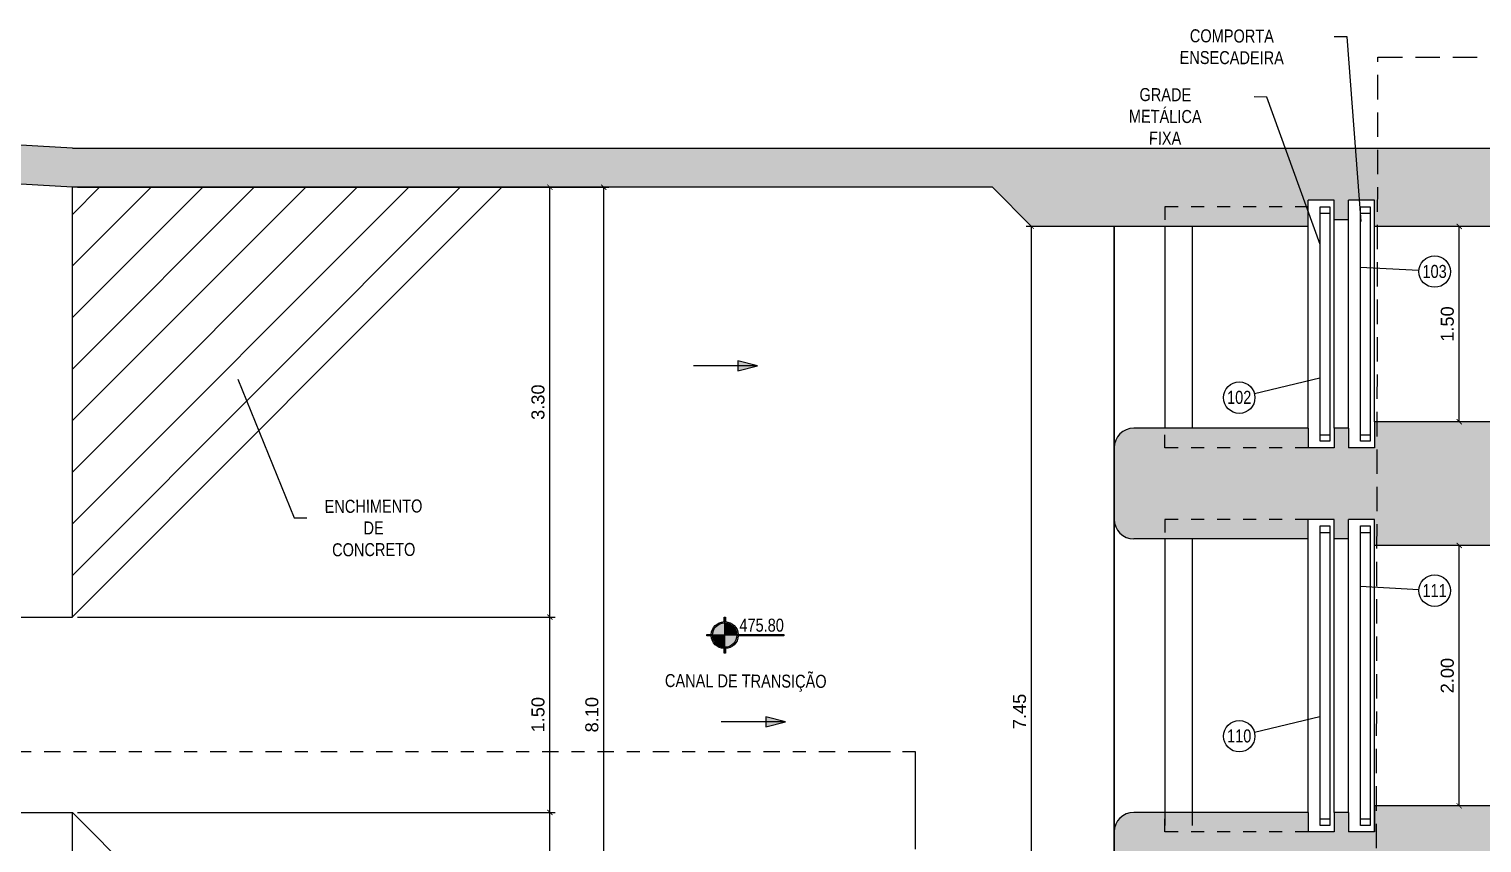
# Model space of a CAD drawing. Header units: feet. Extents: x 0 to 285190, y 0 to 9111369.
# Drawn here: x 285090.6 to 285101.76, y 9111361.88 to 9111368.13 of the extents above; entities that cross this region are included whole.
import ezdxf
from ezdxf import colors
from ezdxf.entities.mleader import LeaderData, LeaderLine
from ezdxf.enums import TextEntityAlignment as Align
from ezdxf.math import Vec2, Vec3

# ---------------------------------------------------------------- set-up
doc = ezdxf.new("R2010")
doc.units = ezdxf.units.FT
doc.header["$MEASUREMENT"] = 0
for name, pattern in [('CENTER2', [1.125, 0.75, -0.125, 0.125, -0.125]), ('DASHDOT', [1, 0.5, -0.25, 0, -0.25]), ('HIDDEN', [0.375, 0.25, -0.125])]:
    doc.linetypes.add(name, pattern=pattern)
doc.layers.get('0').update_dxf_attribs({"linetype": 'CONTINUOUS'})
doc.layers.get('DEFPOINTS').update_dxf_attribs({"linetype": 'CONTINUOUS'})
for name, color, linetype in [('01PROJ', 1, 'HIDDEN'), ('A-NIVEIS', 1, 'CONTINUOUS'), ('A-TEXTO', 2, 'CONTINUOUS'), ('ARQ_SENTIDO', 1, 'CONTINUOUS'), ('H-SA-CONTORNO', 2, 'CONTINUOUS'), ('H-SA-DIM', 1, 'CONTINUOUS'), ('H-SA-EIXOS', 1, 'DASHDOT'), ('H-SA-ESTRUTURA (CORTE)', 5, 'CONTINUOUS'), ('H-SA-HTC CONCRETO', 253, 'CONTINUOUS'), ('H-SA-HTC ENCHIMENTO', 1, 'CONTINUOUS'), ('H-SA-SIMB', 1, 'CONTINUOUS'), ('H-SA-TEXTO', 2, 'CONTINUOUS'), ('INDIC', 2, 'CONTINUOUS')]:
    doc.layers.add(name, color=color, linetype=linetype)
doc.styles.add('EGC_Arial_2.0mm', font='arial.ttf', dxfattribs={"width": 0.8, "height": 2})
doc.styles.get("Standard").update_dxf_attribs({"font": 'arial.ttf'})
doc.dimstyles.new('Copy of EGC_2.0mm', dxfattribs={"dimtxt": 0.1, "dimasz": 0.04, "dimexe": 0.04, "dimexo": 0.04, "dimgap": 0.04, "dimtad": 1, "dimzin": 1, "dimdsep": 46, "dimtxsty": 'Standard', "dimblk": 'ARCHTICK', "dimcen": 0, "dimclrd": 1, "dimclre": 1, "dimclrt": 2, "dimazin": 0, "dimtfac": 1, "dimtix": 1, "dimtmove": 1, "dimatfit": 3, "dimldrblk": 'NONE', "dimfxl": 0.002, "dimtolj": 1, "dimtzin": 0, "dimlwd": -1, "dimarcsym": 0})

# ---------------------------------------------------------------- blocks, each defined once
blk = doc.blocks.new('_ArchTick')
at = {"color": 0, "linetype": 'ByBlock', "const_width": 0.15}
blk.add_lwpolyline([(-0.5, -0.5), (0.5, 0.5)], dxfattribs=at)
blk = doc.blocks.new('*D1198')
at = {"layer": 'DEFPOINTS', "color": 0, "transparency": 16777216}
for p in [(285101.588, 9111366.614), (285101.588, 9111366.614), (285101.588, 9111365.114)]:
    blk.add_point(p, dxfattribs=at)
at = {"layer": 'H-SA-DIM', "color": 1, "transparency": 16777216}
blk.add_line((285101.588, 9111365.114), (285101.588, 9111366.614), dxfattribs=at)
at = {"layer": 'H-SA-DIM', "color": 1, "transparency": 16777216, "xscale": 0.04, "yscale": 0.04, "zscale": 0.04}
for p, rotation in [((285101.588, 9111366.614), 90), ((285101.588, 9111365.114), 270)]:
    blk.add_blockref('_ArchTick', p, dxfattribs=dict(at, rotation=rotation))
at = {"layer": 'H-SA-DIM', "color": 2, "transparency": 16777216, "insert": (285101.497, 9111365.864), "char_height": 0.1, "attachment_point": 5, "rotation": 90}
blk.add_mtext('\\A1;1.50', dxfattribs=at)
blk = doc.blocks.new('_None')
blk = doc.blocks.new('*D1190')
at = {"layer": 'DEFPOINTS', "color": 0, "transparency": 16777216}
for p in [(285098.302, 9111366.614), (285098.428, 9111366.614), (285098.302, 9111359.164)]:
    blk.add_point(p, dxfattribs=at)
at = {"layer": 'H-SA-DIM', "color": 1, "lineweight": -2, "transparency": 16777216}
blk.add_line((285098.388, 9111366.614), (285098.262, 9111366.614), dxfattribs=at)
at = {"layer": 'H-SA-DIM', "color": 1, "transparency": 16777216}
blk.add_line((285098.302, 9111359.164), (285098.302, 9111366.614), dxfattribs=at)
at = {"layer": 'H-SA-DIM', "color": 1, "transparency": 16777216, "xscale": 0.04, "yscale": 0.04, "zscale": 0.04}
for p, rotation in [((285098.302, 9111366.614), 90), ((285098.302, 9111359.164), 270)]:
    blk.add_blockref('_ArchTick', p, dxfattribs=dict(at, rotation=rotation))
at = {"layer": 'H-SA-DIM', "color": 2, "transparency": 16777216, "insert": (285098.211, 9111362.889), "char_height": 0.1, "attachment_point": 5, "rotation": 90}
blk.add_mtext('\\A1;7.45', dxfattribs=at)
blk = doc.blocks.new('EGC-SETA SENTIDO DA TUBULAÇÃO')
h = blk.add_hatch(color=256)
h.dxf.hatch_style = 1
h.paths.add_polyline_path([(-3, 0.75), (0, 0), (-3, -0.75)])
blk.add_line((0, 0), (-9.84, 0))
blk.add_lwpolyline([(-3, 0.75), (0, 0), (-3, -0.75), (-3, 0.75)])
blk = doc.blocks.new('*U1275')
at = {"true_color": 0xffffff}
h = blk.add_hatch(color=7, dxfattribs=at)
h.dxf.hatch_style = 1
edge = h.paths.add_edge_path()
edge.add_arc((0, 0), 2.07, 92.7623, 177.2377, ccw=False)
edge.add_line((-0.1, 2.07), (-0.1, 2.75))
edge.add_line((-0.1, 2.75), (0.1, 2.75))
edge.add_line((0.1, 2.75), (0.1, 2.07))
edge.add_arc((0, 0), 2.07, 2.7623, 87.2377, ccw=False)
edge.add_line((2.07, 0.1), (9.09, 0.1))
edge.add_line((9.09, 0.1), (9.09, -0.1))
edge.add_line((9.09, -0.1), (2.07, -0.1))
edge.add_arc((0, 0), 2.07, 272.7623, 357.2377, ccw=False)
edge.add_line((0.1, -2.07), (0.1, -2.75))
edge.add_line((0.1, -2.75), (-0.1, -2.75))
edge.add_line((-0.1, -2.75), (-0.1, -2.07))
edge.add_arc((0, 0), 2.07, 182.7623, 267.2377, ccw=False)
edge.add_line((-2.07, -0.1), (-2.75, -0.1))
edge.add_line((-2.75, -0.1), (-2.75, 0.1))
edge.add_line((-2.75, 0.1), (-2.07, 0.1))
for p, q in [((0, -2.75), (0, 2.75)), ((9.09, 0), (-2.75, 0))]:
    blk.add_line(p, q)
at = {"color": 7, "true_color": 0xffffff}
blk.add_lwpolyline([(-2.07, 0.1, -0.386246), (-0.1, 2.07), (-0.1, 2.75), (0.1, 2.75), (0.1, 2.07, -0.386246), (2.07, 0.1), (9.09, 0.1), (9.09, -0.1), (2.07, -0.1, -0.386246), (0.1, -2.07), (0.1, -2.75), (-0.1, -2.75), (-0.1, -2.07, -0.386246), (-2.07, -0.1), (-2.75, -0.1), (-2.75, 0.1)], format="xyb", close=True, dxfattribs=at)
blk.add_circle((0, 0), 1.87)
for points in [[(-1.79, -0.57), (0, 0), (-1.8, -0.54), (-1.88, 0)], [(-1.53, -1.08), (-1.57, 0), (-1.79, -0.57), (0, 0)], [(-1.1, -1.52), (-1.1, 0), (-1.53, -1.08), (-1.57, 0)], [(-0.58, -1.78), (-0.59, 0), (-1.1, -1.52), (-1.1, 0)], [(0, -1.88), (0, 0), (-0.58, -1.78), (-0.59, 0)], [(0, 1.87), (0, 0), (0.58, 1.78), (0.59, 0)], [(1.53, 1.08), (1.57, 0), (1.79, 0.57), (0, 0)], [(1.79, 0.57), (0, 0), (1.8, 0.54), (1.87, 0)], [(0.58, 1.78), (0.59, 0), (1.1, 1.52), (1.1, 0)], [(1.1, 1.52), (1.1, 0), (1.53, 1.08), (1.57, 0)]]:
    blk.add_solid(points)
at = {"layer": 'A-TEXTO', "color": 2, "style": 'EGC_Arial_2.0mm', "width": 0.8}
blk.add_attdef('000.00', text='', height=2, dxfattribs=at).set_placement((9.09, 0.53), align=Align.RIGHT)
blk = doc.blocks.new('*D1203')
at = {"layer": 'DEFPOINTS', "color": 0, "transparency": 16777216}
for p in [(285090.935, 9111362.114), (285094.603, 9111362.114), (285094.085, 9111358.814)]:
    blk.add_point(p, dxfattribs=at)
at = {"layer": 'H-SA-DIM', "color": 1, "lineweight": -2, "transparency": 16777216}
for p, q in [((285090.975, 9111362.114), (285094.643, 9111362.114)), ((285094.125, 9111358.814), (285094.643, 9111358.814))]:
    blk.add_line(p, q, dxfattribs=at)
at = {"layer": 'H-SA-DIM', "color": 1, "transparency": 16777216}
blk.add_line((285094.603, 9111358.814), (285094.603, 9111362.114), dxfattribs=at)
at = {"layer": 'H-SA-DIM', "color": 1, "transparency": 16777216, "xscale": 0.04, "yscale": 0.04, "zscale": 0.04}
for p, rotation in [((285094.603, 9111362.114), 90), ((285094.603, 9111358.814), 270)]:
    blk.add_blockref('_ArchTick', p, dxfattribs=dict(at, rotation=rotation))
at = {"layer": 'H-SA-DIM', "color": 2, "transparency": 16777216, "insert": (285094.512, 9111360.464), "char_height": 0.1, "attachment_point": 5, "rotation": 90}
blk.add_mtext('\\A1;3.30', dxfattribs=at)
blk = doc.blocks.new('*D1204')
at = {"layer": 'DEFPOINTS', "color": 0, "transparency": 16777216}
for p in [(285090.935, 9111363.614), (285094.603, 9111363.614), (285090.935, 9111362.114)]:
    blk.add_point(p, dxfattribs=at)
at = {"layer": 'H-SA-DIM', "color": 1, "lineweight": -2, "transparency": 16777216}
for p, q in [((285090.975, 9111363.614), (285094.643, 9111363.614)), ((285090.975, 9111362.114), (285094.643, 9111362.114))]:
    blk.add_line(p, q, dxfattribs=at)
at = {"layer": 'H-SA-DIM', "color": 1, "transparency": 16777216}
blk.add_line((285094.603, 9111362.114), (285094.603, 9111363.614), dxfattribs=at)
at = {"layer": 'H-SA-DIM', "color": 1, "transparency": 16777216, "xscale": 0.04, "yscale": 0.04, "zscale": 0.04}
for p, rotation in [((285094.603, 9111363.614), 90), ((285094.603, 9111362.114), 270)]:
    blk.add_blockref('_ArchTick', p, dxfattribs=dict(at, rotation=rotation))
at = {"layer": 'H-SA-DIM', "color": 2, "transparency": 16777216, "insert": (285094.512, 9111362.864), "char_height": 0.1, "attachment_point": 5, "rotation": 90}
blk.add_mtext('\\A1;1.50', dxfattribs=at)
blk = doc.blocks.new('*D1205')
at = {"layer": 'DEFPOINTS', "color": 0, "transparency": 16777216}
for p in [(285094.085, 9111366.914), (285094.603, 9111366.914), (285090.935, 9111363.614)]:
    blk.add_point(p, dxfattribs=at)
at = {"layer": 'H-SA-DIM', "color": 1, "lineweight": -2, "transparency": 16777216}
for p, q in [((285094.125, 9111366.914), (285094.643, 9111366.914)), ((285090.975, 9111363.614), (285094.643, 9111363.614))]:
    blk.add_line(p, q, dxfattribs=at)
at = {"layer": 'H-SA-DIM', "color": 1, "transparency": 16777216}
blk.add_line((285094.603, 9111363.614), (285094.603, 9111366.914), dxfattribs=at)
at = {"layer": 'H-SA-DIM', "color": 1, "transparency": 16777216, "xscale": 0.04, "yscale": 0.04, "zscale": 0.04}
for p, rotation in [((285094.603, 9111366.914), 90), ((285094.603, 9111363.614), 270)]:
    blk.add_blockref('_ArchTick', p, dxfattribs=dict(at, rotation=rotation))
at = {"layer": 'H-SA-DIM', "color": 2, "transparency": 16777216, "insert": (285094.512, 9111365.264), "char_height": 0.1, "attachment_point": 5, "rotation": 90}
blk.add_mtext('\\A1;3.30', dxfattribs=at)
blk = doc.blocks.new('*D1206')
at = {"layer": 'DEFPOINTS', "color": 0, "transparency": 16777216}
for p in [(285090.935, 9111366.914), (285095.017, 9111366.914), (285090.935, 9111358.814)]:
    blk.add_point(p, dxfattribs=at)
at = {"layer": 'H-SA-DIM', "color": 1, "lineweight": -2, "transparency": 16777216}
for p, q in [((285090.975, 9111366.914), (285095.057, 9111366.914)), ((285090.975, 9111358.814), (285095.057, 9111358.814))]:
    blk.add_line(p, q, dxfattribs=at)
at = {"layer": 'H-SA-DIM', "color": 1, "transparency": 16777216}
blk.add_line((285095.017, 9111358.814), (285095.017, 9111366.914), dxfattribs=at)
at = {"layer": 'H-SA-DIM', "color": 1, "transparency": 16777216, "xscale": 0.04, "yscale": 0.04, "zscale": 0.04}
for p, rotation in [((285095.017, 9111366.914), 90), ((285095.017, 9111358.814), 270)]:
    blk.add_blockref('_ArchTick', p, dxfattribs=dict(at, rotation=rotation))
at = {"layer": 'H-SA-DIM', "color": 2, "transparency": 16777216, "insert": (285094.926, 9111362.864), "char_height": 0.1, "attachment_point": 5, "rotation": 90}
blk.add_mtext('\\A1;8.10', dxfattribs=at)
blk = doc.blocks.new('*D1264')
at = {"layer": 'DEFPOINTS', "color": 0, "transparency": 16777216}
for p in [(285101.588, 9111364.164), (285101.588, 9111364.164), (285101.588, 9111362.164)]:
    blk.add_point(p, dxfattribs=at)
at = {"layer": 'H-SA-DIM', "color": 1, "transparency": 16777216}
blk.add_line((285101.588, 9111362.164), (285101.588, 9111364.164), dxfattribs=at)
at = {"layer": 'H-SA-DIM', "color": 1, "transparency": 16777216, "xscale": 0.04, "yscale": 0.04, "zscale": 0.04}
for p, rotation in [((285101.588, 9111364.164), 90), ((285101.588, 9111362.164), 270)]:
    blk.add_blockref('_ArchTick', p, dxfattribs=dict(at, rotation=rotation))
at = {"layer": 'H-SA-DIM', "color": 2, "transparency": 16777216, "insert": (285101.497, 9111363.164), "char_height": 0.1, "attachment_point": 5, "rotation": 90}
blk.add_mtext('\\A1;2.00', dxfattribs=at)

msp = doc.modelspace()

# ---------------------------------------------------------------- hatches: boundary and pattern name
at = {"layer": 'H-SA-HTC CONCRETO'}
h = msp.add_hatch(color=256, dxfattribs=at)
h.dxf.hatch_style = 1
h.paths.add_polyline_path([(285099.728, 9111366.614), (285098.302, 9111366.614), (285098.002, 9111366.914), (285090.935, 9111366.914), (285087.935, 9111367.089), (285087.935, 9111367.389), (285090.935, 9111367.214), (285099.728, 9111367.214)])
h.paths.add_polyline_path([(285099.728, 9111358.514), (285090.935, 9111358.514), (285087.935, 9111358.339), (285087.935, 9111358.639), (285090.935, 9111358.814), (285097.952, 9111358.814), (285099.728, 9111359.164)])
h = msp.add_hatch(color=256, dxfattribs=at)
h.dxf.hatch_style = 1
h.paths.add_polyline_path([(285110.238, 9111360.539), (285110.099, 9111360.539), (285110.099, 9111360.624), (285110.076, 9111360.624), (285110.076, 9111360.539), (285109.938, 9111360.539), (285109.938, 9111361.514), (285109.088, 9111361.514), (285106.438, 9111361.514), (285106.438, 9111360.714), (285106.438, 9111360.539), (285106.299, 9111360.539), (285106.299, 9111360.624), (285106.276, 9111360.624), (285106.276, 9111360.539), (285106.138, 9111360.539), (285106.138, 9111361.414), (285106.038, 9111361.514), (285102.288, 9111361.514), (285101.938, 9111361.164), (285101.238, 9111361.164), (285101.238, 9111362.164), (285101.938, 9111362.164), (285102.288, 9111361.814), (285103.288, 9111361.814), (285103.288, 9111361.813), (285104.092, 9111361.813), (285106.038, 9111361.814), (285106.138, 9111361.914), (285106.138, 9111362.839), (285106.276, 9111362.839), (285106.276, 9111362.754), (285106.299, 9111362.754), (285106.299, 9111362.839), (285106.438, 9111362.839), (285106.438, 9111361.814), (285107.288, 9111361.814), (285109.088, 9111361.814), (285109.938, 9111361.814), (285109.938, 9111362.839), (285110.076, 9111362.839), (285110.076, 9111362.754), (285110.099, 9111362.754), (285110.099, 9111362.839), (285110.238, 9111362.839)])
h.paths.add_polyline_path([(285106.258, 9111358.514), (285101.238, 9111358.514), (285101.238, 9111359.164), (285101.938, 9111359.164), (285102.288, 9111358.814), (285106.038, 9111358.814), (285106.101, 9111358.878)])
h.paths.add_polyline_path([(285110.238, 9111358.514), (285106.258, 9111358.514), (285106.101, 9111358.878), (285106.138, 9111358.914), (285106.138, 9111359.789), (285106.276, 9111359.789), (285106.276, 9111359.704), (285106.299, 9111359.704), (285106.299, 9111359.789), (285106.438, 9111359.789), (285106.438, 9111358.814), (285107.288, 9111358.814), (285109.088, 9111358.814), (285109.938, 9111358.814), (285109.938, 9111359.789), (285110.076, 9111359.789), (285110.076, 9111359.704), (285110.099, 9111359.704), (285110.099, 9111359.789), (285110.238, 9111359.789)])
h.paths.add_polyline_path([(285110.238, 9111363.589), (285110.099, 9111363.589), (285110.099, 9111363.674), (285110.076, 9111363.674), (285110.076, 9111363.589), (285109.938, 9111363.589), (285109.938, 9111364.514), (285109.088, 9111364.514), (285106.438, 9111364.514), (285106.438, 9111363.589), (285106.299, 9111363.589), (285106.299, 9111363.674), (285106.276, 9111363.674), (285106.276, 9111363.589), (285106.138, 9111363.589), (285106.138, 9111364.414), (285106.038, 9111364.514), (285102.288, 9111364.514), (285101.938, 9111364.164), (285101.238, 9111364.164), (285101.238, 9111365.114), (285101.938, 9111365.114), (285102.238, 9111364.814), (285103.288, 9111364.814), (285103.288, 9111364.813), (285104.092, 9111364.813), (285106.038, 9111364.814), (285106.138, 9111364.914), (285106.138, 9111365.539), (285106.276, 9111365.539), (285106.276, 9111365.454), (285106.299, 9111365.454), (285106.299, 9111365.539), (285106.438, 9111365.539), (285106.438, 9111364.814), (285107.288, 9111364.814), (285109.088, 9111364.814), (285109.938, 9111364.814), (285109.938, 9111365.539), (285110.076, 9111365.539), (285110.076, 9111365.454), (285110.099, 9111365.454), (285110.099, 9111365.539), (285110.238, 9111365.539)])
h.paths.add_polyline_path([(285110.238, 9111365.989), (285110.099, 9111365.989), (285110.099, 9111366.074), (285110.076, 9111366.074), (285110.076, 9111365.989), (285109.938, 9111365.989), (285109.938, 9111366.914), (285109.088, 9111366.914), (285106.438, 9111366.914), (285106.438, 9111365.989), (285106.438, 9111365.989), (285106.299, 9111365.989), (285106.299, 9111366.074), (285106.276, 9111366.074), (285106.276, 9111365.989), (285106.138, 9111365.989), (285106.138, 9111366.814), (285106.038, 9111366.914), (285105.939, 9111366.914), (285106.007, 9111367.214), (285110.238, 9111367.214)])
h.paths.add_polyline_path([(285105.939, 9111366.914), (285102.238, 9111366.914), (285101.938, 9111366.614), (285100.938, 9111366.614), (285100.938, 9111366.814), (285100.738, 9111366.814), (285100.738, 9111366.664), (285100.628, 9111366.664), (285100.628, 9111366.814), (285100.428, 9111366.814), (285100.428, 9111366.614), (285099.728, 9111366.614), (285099.728, 9111367.214), (285106.007, 9111367.214)])
edge = h.paths.add_edge_path()
edge.add_line((285101.238, 9111361.164), (285100.938, 9111361.164))
edge.add_line((285100.938, 9111361.164), (285100.938, 9111361.364))
edge.add_line((285100.938, 9111361.364), (285100.738, 9111361.364))
edge.add_line((285100.738, 9111361.364), (285100.738, 9111361.214))
edge.add_line((285100.738, 9111361.214), (285100.628, 9111361.214))
edge.add_line((285100.628, 9111361.214), (285100.628, 9111361.364))
edge.add_line((285100.628, 9111361.364), (285100.428, 9111361.364))
edge.add_line((285100.428, 9111361.364), (285100.428, 9111361.214))
edge.add_line((285100.428, 9111361.214), (285099.328, 9111361.214))
edge.add_line((285099.328, 9111361.214), (285099.088, 9111361.214))
edge.add_arc((285099.088, 9111361.364), 0.15, 180, 270, ccw=False)
edge.add_line((285098.938, 9111361.364), (285098.938, 9111361.564))
edge.add_line((285098.938, 9111361.564), (285098.938, 9111361.964))
edge.add_arc((285099.088, 9111361.964), 0.15, 90, 180, ccw=False)
edge.add_line((285099.088, 9111362.114), (285099.328, 9111362.114))
edge.add_line((285099.328, 9111362.114), (285100.428, 9111362.114))
edge.add_line((285100.428, 9111362.114), (285100.428, 9111361.964))
edge.add_line((285100.428, 9111361.964), (285100.628, 9111361.964))
edge.add_line((285100.628, 9111361.964), (285100.628, 9111362.114))
edge.add_line((285100.628, 9111362.114), (285100.738, 9111362.114))
edge.add_line((285100.738, 9111362.114), (285100.738, 9111361.964))
edge.add_line((285100.738, 9111361.964), (285100.938, 9111361.964))
edge.add_line((285100.938, 9111361.964), (285100.938, 9111362.164))
edge.add_line((285100.938, 9111362.164), (285101.238, 9111362.164))
edge.add_line((285101.238, 9111362.164), (285101.238, 9111361.164))
h.paths.add_polyline_path([(285101.238, 9111358.514), (285100.776, 9111358.514), (285100.817, 9111358.964), (285100.938, 9111358.964), (285100.938, 9111359.164), (285101.238, 9111359.164)])
h.paths.add_polyline_path([(285100.776, 9111358.514), (285100.52, 9111358.514), (285100.554, 9111358.964), (285100.628, 9111358.964), (285100.628, 9111359.114), (285100.738, 9111359.114), (285100.738, 9111358.964), (285100.817, 9111358.964)])
h.paths.add_polyline_path([(285100.52, 9111358.514), (285096.438, 9111358.514), (285091.978, 9111358.514), (285097.952, 9111358.814), (285098.302, 9111359.164), (285099.328, 9111359.164), (285100.428, 9111359.164), (285100.428, 9111359.014), (285100.428, 9111358.964), (285100.554, 9111358.964)])
edge = h.paths.add_edge_path()
edge.add_line((285100.738, 9111364.214), (285100.628, 9111364.214))
edge.add_line((285100.628, 9111364.214), (285100.628, 9111364.364))
edge.add_line((285100.628, 9111364.364), (285100.428, 9111364.364))
edge.add_line((285100.428, 9111364.364), (285100.428, 9111364.214))
edge.add_line((285100.428, 9111364.214), (285099.328, 9111364.214))
edge.add_line((285099.328, 9111364.214), (285099.088, 9111364.214))
edge.add_arc((285099.088, 9111364.364), 0.15, 180, 270, ccw=False)
edge.add_line((285098.938, 9111364.364), (285098.938, 9111364.564))
edge.add_line((285098.938, 9111364.564), (285098.938, 9111364.664))
edge.add_line((285098.938, 9111364.664), (285098.938, 9111364.914))
edge.add_arc((285099.088, 9111364.914), 0.15, 90, 180, ccw=False)
edge.add_line((285099.088, 9111365.064), (285099.328, 9111365.064))
edge.add_line((285099.328, 9111365.064), (285100.428, 9111365.064))
edge.add_line((285100.428, 9111365.064), (285100.428, 9111364.914))
edge.add_line((285100.428, 9111364.914), (285100.628, 9111364.914))
edge.add_line((285100.628, 9111364.914), (285100.628, 9111365.064))
edge.add_line((285100.628, 9111365.064), (285100.738, 9111365.064))
edge.add_line((285100.738, 9111365.064), (285100.738, 9111364.914))
edge.add_line((285100.738, 9111364.914), (285100.938, 9111364.914))
edge.add_line((285100.938, 9111364.914), (285100.938, 9111365.114))
edge.add_line((285100.938, 9111365.114), (285101.238, 9111365.114))
edge.add_line((285101.238, 9111365.114), (285101.238, 9111364.164))
edge.add_line((285101.238, 9111364.164), (285100.938, 9111364.164))
edge.add_line((285100.938, 9111364.164), (285100.938, 9111364.364))
edge.add_line((285100.938, 9111364.364), (285100.738, 9111364.364))
edge.add_line((285100.738, 9111364.364), (285100.738, 9111364.214))

# ---------------------------------------------------------------- linework, layer by layer
at = {"layer": '01PROJ', "color": 251, "ltscale": 75}
msp.add_line((285100.938, 9111361.964), (285100.938, 9111363.564), dxfattribs=at)
at = {"layer": 'H-SA-CONTORNO', "ltscale": 0.75}
for p, q in [((285090.935, 9111363.615), (285094.235, 9111366.914)), ((285100.83, 9111366.714), (285100.905, 9111366.714)), ((285098.938, 9111366.614), (285098.938, 9111364.664)), ((285098.938, 9111359.164), (285098.938, 9111366.614)), ((285099.328, 9111366.614), (285099.328, 9111365.064)), ((285099.538, 9111366.614), (285099.538, 9111365.064)), ((285100.938, 9111365.114), (285100.938, 9111366.614)), ((285100.52, 9111365.014), (285100.595, 9111365.014)), ((285100.83, 9111365.014), (285100.905, 9111365.014)), ((285098.938, 9111364.664), (285098.938, 9111361.564)), ((285099.328, 9111364.214), (285099.328, 9111362.014)), ((285099.538, 9111364.214), (285099.538, 9111362.014)), ((285100.428, 9111362.114), (285100.428, 9111364.214)), ((285100.52, 9111364.264), (285100.595, 9111364.264)), ((285100.52, 9111364.264), (285100.595, 9111364.264)), ((285100.628, 9111362.114), (285100.628, 9111364.214)), ((285100.738, 9111362.114), (285100.738, 9111364.214)), ((285100.83, 9111364.264), (285100.905, 9111364.264)), ((285100.83, 9111364.264), (285100.905, 9111364.264)), ((285100.938, 9111362.164), (285100.938, 9111364.164)), ((285084.237, 9111363.614), (285090.935, 9111363.614)), ((285084.237, 9111362.114), (285090.935, 9111362.114)), ((285100.52, 9111362.064), (285100.595, 9111362.064)), ((285100.83, 9111362.064), (285100.905, 9111362.064))]:
    msp.add_line(p, q, dxfattribs=at)
at = {"layer": 'H-SA-CONTORNO', "color": 1, "linetype": 'HIDDEN', "ltscale": 0.75}
msp.add_lwpolyline([(285100.964, 9111367.914), (285110.938, 9111367.914), (285110.938, 9111357.814), (285100.944, 9111357.814), (285100.964, 9111367.914)], dxfattribs=at)
at = {"layer": 'H-SA-CONTORNO', "color": 1, "linetype": 'HIDDEN', "ltscale": 0.05}
for points in [[(285100.428, 9111366.764), (285099.328, 9111366.764), (285099.328, 9111366.614)], [(285100.428, 9111364.914), (285099.328, 9111364.914), (285099.328, 9111365.064)], [(285100.428, 9111364.364), (285099.328, 9111364.364), (285099.328, 9111364.214)], [(285100.428, 9111361.964), (285099.328, 9111361.964), (285099.328, 9111362.114)]]:
    msp.add_lwpolyline(points, dxfattribs=at)
at = {"layer": 'H-SA-CONTORNO'}
for points in [[(285100.83, 9111364.964), (285100.83, 9111366.764), (285100.905, 9111366.764), (285100.905, 9111364.964)], [(285100.52, 9111362.014), (285100.52, 9111364.314), (285100.595, 9111364.314), (285100.595, 9111362.014)], [(285100.83, 9111362.014), (285100.83, 9111364.314), (285100.905, 9111364.314), (285100.905, 9111362.014)]]:
    msp.add_lwpolyline(points, close=True, dxfattribs=at)
at = {"layer": 'H-SA-EIXOS', "ltscale": 0.25}
msp.add_lwpolyline([(285083.494, 9111362.582), (285097.41, 9111362.582), (285097.41, 9111360.164), (285115.094, 9111360.164)], dxfattribs=at)
at = {"layer": 'H-SA-ESTRUTURA (CORTE)'}
for p, q in [((285090.935, 9111367.214), (285087.935, 9111367.389)), ((285090.935, 9111367.214), (285099.728, 9111367.214)), ((285096.428, 9111367.214), (285098.978, 9111367.214)), ((285098.678, 9111367.214), (285110.238, 9111367.214)), ((285090.935, 9111366.914), (285087.935, 9111367.089)), ((285098.002, 9111366.914), (285090.935, 9111366.914)), ((285098.002, 9111366.914), (285098.302, 9111366.614)), ((285100.938, 9111366.814), (285100.738, 9111366.814)), ((285100.738, 9111366.664), (285100.738, 9111366.814)), ((285100.938, 9111366.614), (285100.938, 9111366.814)), ((285100.738, 9111366.664), (285100.628, 9111366.664)), ((285100.428, 9111366.614), (285098.302, 9111366.614)), ((285101.938, 9111366.614), (285100.938, 9111366.614)), ((285101.938, 9111365.114), (285100.938, 9111365.114)), ((285100.938, 9111365.114), (285100.938, 9111364.914)), ((285100.428, 9111365.064), (285099.088, 9111365.064)), ((285100.428, 9111365.064), (285100.428, 9111364.914)), ((285100.738, 9111365.064), (285100.628, 9111365.064)), ((285100.628, 9111365.064), (285100.628, 9111364.914)), ((285100.738, 9111365.064), (285100.738, 9111364.914)), ((285100.628, 9111364.914), (285100.428, 9111364.914)), ((285100.938, 9111364.914), (285100.738, 9111364.914)), ((285100.628, 9111364.364), (285100.428, 9111364.364)), ((285100.428, 9111364.214), (285100.428, 9111364.364)), ((285100.628, 9111364.214), (285100.628, 9111364.364)), ((285100.938, 9111364.364), (285100.738, 9111364.364)), ((285100.738, 9111364.214), (285100.738, 9111364.364)), ((285100.938, 9111364.164), (285100.938, 9111364.364)), ((285100.428, 9111364.214), (285099.088, 9111364.214)), ((285101.938, 9111364.164), (285100.938, 9111364.164)), ((285100.428, 9111362.114), (285099.088, 9111362.114)), ((285100.428, 9111362.114), (285100.428, 9111361.964)), ((285100.738, 9111362.114), (285100.628, 9111362.114)), ((285100.628, 9111362.114), (285100.628, 9111361.964)), ((285100.738, 9111362.114), (285100.738, 9111361.964)), ((285101.938, 9111362.164), (285100.938, 9111362.164)), ((285100.938, 9111362.164), (285100.938, 9111361.964)), ((285100.628, 9111361.964), (285100.428, 9111361.964)), ((285100.938, 9111361.964), (285100.738, 9111361.964))]:
    msp.add_line(p, q, dxfattribs=at)
msp.add_lwpolyline([(285100.738, 9111364.214), (285100.628, 9111364.214)], dxfattribs=at)
for centre, start, end in [((285099.088, 9111364.914), 90, 180), ((285099.088, 9111364.364), 180, 270), ((285099.088, 9111361.964), 90, 180)]:
    msp.add_arc(centre, 0.15, start, end, dxfattribs=at)
at = {"layer": 'H-SA-HTC ENCHIMENTO'}
for p, q in [((285093.519, 9111366.914), (285090.935, 9111364.33)), ((285093.123, 9111366.914), (285090.935, 9111364.726)), ((285092.728, 9111366.914), (285090.935, 9111365.122)), ((285092.332, 9111366.914), (285090.935, 9111365.518)), ((285091.936, 9111366.914), (285090.935, 9111365.914)), ((285091.54, 9111366.914), (285090.935, 9111366.31)), ((285090.935, 9111363.615), (285090.935, 9111366.914)), ((285090.935, 9111363.934), (285093.915, 9111366.914)), ((285091.144, 9111366.914), (285090.935, 9111366.706))]:
    msp.add_line(p, q, dxfattribs=at)
at = {"layer": 'H-SA-SIMB', "color": 4, "linetype": 'CENTER2', "ltscale": 0.3}
msp.add_lwpolyline([(285096.987, 9111362.582), (285097.41, 9111362.582), (285097.41, 9111360.164), (285097.832, 9111360.164)], dxfattribs=at)
at = {"layer": 'INDIC', "color": 1, "linetype": 'Continuous'}
for p, q in [((285101.278, 9111366.274), (285100.826, 9111366.299)), ((285100.015, 9111365.33), (285100.517, 9111365.45)), ((285101.278, 9111363.824), (285100.826, 9111363.849)), ((285100.015, 9111362.73), (285100.517, 9111362.85))]:
    msp.add_line(p, q, dxfattribs=at)
for centre in [(285101.399, 9111366.267), (285099.898, 9111365.299), (285101.399, 9111363.817), (285099.898, 9111362.699)]:
    msp.add_circle(centre, 0.121, dxfattribs=at)

# ---------------------------------------------------------------- block references
at = {"layer": 'A-NIVEIS', "xscale": 0.05, "yscale": 0.05, "zscale": 0.05}
msp.add_blockref('*U1275', (285095.946, 9111363.475), dxfattribs=at).add_auto_attribs({'000.00': '475.80'})
at = {"layer": 'ARQ_SENTIDO', "xscale": 0.05, "yscale": -0.05, "zscale": -0.05}
msp.add_blockref('EGC-SETA SENTIDO DA TUBULAÇÃO', (285096.198, 9111365.543), dxfattribs=at)

# ---------------------------------------------------------------- texts
at = {"layer": 'INDIC', "color": 2, "style": 'EGC_Arial_2.0mm', "width": 0.8}
for s, p in [('103', (285101.399, 9111366.268)), ('102', (285099.898, 9111365.301)), ('111', (285101.399, 9111363.817)), ('110', (285099.898, 9111362.701))]:
    msp.add_text(s, height=0.1, dxfattribs=at).set_placement(p, align=Align.MIDDLE_CENTER)

# ---------------------------------------------------------------- dimensions: what is measured, and where the dimension line sits
at = {"layer": 'H-SA-DIM'}
for base, p1, p2, picture, middle in [((285094.603, 9111366.914), (285090.935, 9111363.614), (285094.085, 9111366.914), '*D1205', (285094.512, 9111365.264)), ((285098.302, 9111366.614), (285098.302, 9111359.164), (285098.428, 9111366.614), '*D1190', (285098.211, 9111362.889)), ((285101.588, 9111366.614), (285101.588, 9111365.114), (285101.588, 9111366.614), '*D1198', (285101.497, 9111365.864)), ((285101.588, 9111364.164), (285101.588, 9111362.164), (285101.588, 9111364.164), '*D1264', (285101.497, 9111363.164))]:
    dim = msp.add_linear_dim(base=base, p1=p1, p2=p2, angle=270, dimstyle='Copy of EGC_2.0mm', dxfattribs=at)
    dim.commit()
    dim.dimension.update_dxf_attribs({"geometry": picture, "text_midpoint": middle})

# ---------------------------------------------------------------- next in the draw order: leaders
at = {"layer": 'H-SA-TEXTO'}
ml = msp.add_multileader_mtext('Standard', dxfattribs=at)
ml.set_content('COMPORTA ENSECADEIRA', color=2, style='EGC_Arial_2.0mm')
ml.set_leader_properties(color=1, linetype='ByLayer', lineweight=-1)
ml.set_arrow_properties(name='NONE')
ml.build(insert=Vec2(0, 0))
ml.multileader.update_dxf_attribs({"text_left_attachment_type": 2, "text_right_attachment_type": 2, "dogleg_length": 1.982, "arrow_head_size": 0.075, "scale": 0.05})
ctx = ml.context
ctx.base_point, ctx.scale, ctx.char_height, ctx.arrow_head_size, ctx.landing_gap_size, ctx.plane_origin, ctx.plane_x_axis, ctx.plane_y_axis = Vec3(285099.055, 9111368.078), 0.05, 0.1, 0.075, 0.05, Vec3(285176.364, 9111367.828), Vec3(0.999987, -0.005007), Vec3(0.005007, 0.999987)
ctx.left_attachment, ctx.right_attachment, ctx.text_align_type = 2, 2, 1
notes = []
notes.append((ctx, [(1, (1, 1, 0), (285100.727, 9111368.07), (-0.999987, 0.005007), 0.0991, [(0, [(285100.835, 9111366.652)], 0, [])])]))
ctx.mtext.insert, ctx.mtext.text_direction, ctx.mtext.rotation, ctx.mtext.width, ctx.mtext.defined_height, ctx.mtext.alignment, ctx.mtext.flow_direction = Vec3(285099.842, 9111368.126), Vec3(0.999987, -0.005007), 6.278178, 1.48602, 0.891, 2, 5
ctx.mtext.has_bg_fill, ctx.mtext.bg_color, ctx.mtext.bg_scale_factor, ctx.mtext.bg_transparency, ctx.mtext.use_window_bg_color = 1, -1073741824, 1, 0, 1
ml = msp.add_multileader_mtext('Standard', dxfattribs=at)
ml.set_content('CANAL DE TRANSIÇÃO', color=2, style='EGC_Arial_2.0mm')
ml.set_leader_properties(color=1, linetype='ByLayer', lineweight=-1)
ml.set_arrow_properties(name='NONE')
ml.build(insert=Vec2(0, 0))
ml.multileader.update_dxf_attribs({"text_left_attachment_type": 2, "text_right_attachment_type": 2, "dogleg_length": 1.982, "arrow_head_size": 0.075, "scale": 0.05})
ctx = ml.context
ctx.base_point, ctx.scale, ctx.char_height, ctx.arrow_head_size, ctx.landing_gap_size, ctx.plane_origin, ctx.plane_x_axis, ctx.plane_y_axis = Vec3(285095.442, 9111363.101), 0.05, 0.1, 0.075, 0.05, Vec3(285476.025, 9111300.524), Vec3(0.999987, -0.005007), Vec3(0.005007, 0.999987)
ctx.left_attachment, ctx.right_attachment, ctx.text_align_type = 2, 2, 1
notes.append((ctx, [(0, (0, 0, 0), (0, 0), (1, 0), 1, [])]))
ctx.mtext.insert, ctx.mtext.text_direction, ctx.mtext.rotation, ctx.mtext.width, ctx.mtext.defined_height, ctx.mtext.alignment, ctx.mtext.flow_direction = Vec3(285096.108, 9111363.173), Vec3(0.999987, -0.005007), 6.278178, 3.390088210153408e-11, 1.047, 2, 5
ctx.mtext.has_bg_fill, ctx.mtext.bg_color, ctx.mtext.bg_scale_factor, ctx.mtext.bg_transparency, ctx.mtext.use_window_bg_color = 1, -1073741824, 1, 0, 1
for ctx, leaders in notes:
    for number, flags, end, landing, length, lines in leaders:
        leader = LeaderData()
        leader.index, (leader.has_last_leader_line, leader.has_dogleg_vector, leader.attachment_direction) = number, flags
        leader.last_leader_point, leader.dogleg_vector, leader.dogleg_length = Vec3(end), Vec3(landing), length
        for number, points, colour, breaks in lines:
            line = LeaderLine()
            line.index, line.vertices, line.color, line.breaks = number, Vec3.list(points), colors.encode_raw_color(colour), breaks
            leader.lines.append(line)
        ctx.leaders.append(leader)

# ---------------------------------------------------------------- next in the draw order: linework, layer by layer
at = {"layer": 'H-SA-CONTORNO', "ltscale": 0.75}
for p, q in [((285100.52, 9111366.714), (285100.595, 9111366.714)), ((285100.628, 9111365.064), (285100.628, 9111366.664)), ((285100.738, 9111365.064), (285100.738, 9111366.664)), ((285100.428, 9111365.064), (285100.428, 9111366.614)), ((285090.935, 9111362.114), (285094.235, 9111358.814))]:
    msp.add_line(p, q, dxfattribs=at)
at = {"layer": 'H-SA-CONTORNO'}
msp.add_lwpolyline([(285100.52, 9111364.964), (285100.52, 9111366.764), (285100.595, 9111366.764), (285100.595, 9111364.964)], close=True, dxfattribs=at)
at = {"layer": 'H-SA-ESTRUTURA (CORTE)'}
for p, q in [((285100.628, 9111366.814), (285100.428, 9111366.814)), ((285100.428, 9111366.614), (285100.428, 9111366.814)), ((285100.628, 9111366.664), (285100.628, 9111366.814))]:
    msp.add_line(p, q, dxfattribs=at)
at = {"layer": 'H-SA-HTC ENCHIMENTO'}
msp.add_line((285090.935, 9111358.814), (285090.935, 9111362.114), dxfattribs=at)

# ---------------------------------------------------------------- next in the draw order: block references
at = {"layer": 'ARQ_SENTIDO', "xscale": 0.05, "yscale": -0.05, "zscale": -0.05}
msp.add_blockref('EGC-SETA SENTIDO DA TUBULAÇÃO', (285096.412, 9111362.809), dxfattribs=at)

# ---------------------------------------------------------------- next in the draw order: dimensions: what is measured, and where the dimension line sits
at = {"layer": 'H-SA-DIM'}
for base, p1, p2, picture, middle in [((285095.017, 9111366.914), (285090.935, 9111358.814), (285090.935, 9111366.914), '*D1206', (285094.926, 9111362.864)), ((285094.603, 9111363.614), (285090.935, 9111362.114), (285090.935, 9111363.614), '*D1204', (285094.512, 9111362.864)), ((285094.603, 9111362.114), (285094.085, 9111358.814), (285090.935, 9111362.114), '*D1203', (285094.512, 9111360.464))]:
    dim = msp.add_linear_dim(base=base, p1=p1, p2=p2, angle=270, dimstyle='Copy of EGC_2.0mm', dxfattribs=at)
    dim.commit()
    dim.dimension.update_dxf_attribs({"geometry": picture, "text_midpoint": middle})

# ---------------------------------------------------------------- next in the draw order: leaders
at = {"layer": 'H-SA-TEXTO'}
ml = msp.add_multileader_mtext('Standard', dxfattribs=at)
ml.set_content('GRADE METÁLICA FIXA', color=2, style='EGC_Arial_2.0mm')
ml.set_leader_properties(color=1, linetype='ByLayer', lineweight=-1)
ml.set_arrow_properties(name='NONE')
ml.build(insert=Vec2(0, 0))
ml.multileader.update_dxf_attribs({"text_left_attachment_type": 2, "text_right_attachment_type": 2, "dogleg_length": 1.982, "arrow_head_size": 0.075, "scale": 0.05})
ctx = ml.context
ctx.base_point, ctx.scale, ctx.char_height, ctx.arrow_head_size, ctx.landing_gap_size, ctx.plane_origin, ctx.plane_x_axis, ctx.plane_y_axis = Vec3(285098.651, 9111367.614), 0.05, 0.1, 0.075, 0.05, Vec3(285175.973, 9111370.383), Vec3(0.999987, -0.005007), Vec3(0.005007, 0.999987)
ctx.left_attachment, ctx.right_attachment, ctx.text_align_type = 2, 2, 1
notes = []
notes.append((ctx, [(1, (1, 1, 0), (285100.111, 9111367.607), (-0.999987, 0.005007), 0.0991, [(0, [(285100.52, 9111366.474)], 0, [])])]))
ctx.mtext.insert, ctx.mtext.text_direction, ctx.mtext.rotation, ctx.mtext.width, ctx.mtext.defined_height, ctx.mtext.alignment, ctx.mtext.flow_direction = Vec3(285099.331, 9111367.675), Vec3(0.999987, -0.005007), 6.278178, 1.32501, 0.881, 2, 5
ctx.mtext.has_bg_fill, ctx.mtext.bg_color, ctx.mtext.bg_scale_factor, ctx.mtext.bg_transparency, ctx.mtext.use_window_bg_color = 1, -1073741824, 1, 0, 1
ml = msp.add_multileader_mtext('Standard', dxfattribs=at)
ml.set_content('ENCHIMENTO DE CONCRETO', color=2, style='EGC_Arial_2.0mm')
ml.set_leader_properties(color=1, linetype='ByLayer', lineweight=-1)
ml.set_arrow_properties(name='NONE')
ml.build(insert=Vec2(0, 0))
ml.multileader.update_dxf_attribs({"text_left_attachment_type": 2, "text_right_attachment_type": 2, "dogleg_length": 1.982, "arrow_head_size": 0.075, "scale": 0.05})
ctx = ml.context
ctx.base_point, ctx.scale, ctx.char_height, ctx.arrow_head_size, ctx.landing_gap_size, ctx.plane_origin, ctx.plane_x_axis, ctx.plane_y_axis = Vec3(285092.737, 9111364.376), 0.05, 0.1, 0.075, 0.05, Vec3(285170.563, 9111362.002), Vec3(0.999987, 0.005007), Vec3(-0.005007, 0.999987)
ctx.left_attachment, ctx.right_attachment, ctx.text_align_type = 2, 2, 1
notes.append((ctx, [(0, (1, 1, 0), (285092.638, 9111364.376), (0.999987, 0.005007), 0.0991, [(0, [(285092.206, 9111365.441)], 0, [])])]))
ctx.mtext.insert, ctx.mtext.text_direction, ctx.mtext.rotation, ctx.mtext.width, ctx.mtext.defined_height, ctx.mtext.alignment, ctx.mtext.flow_direction = Vec3(285093.248, 9111364.515), Vec3(0.999987, 0.005007), 0.005007, 1.35537, 0.891, 2, 5
ctx.mtext.has_bg_fill, ctx.mtext.bg_color, ctx.mtext.bg_scale_factor, ctx.mtext.bg_transparency, ctx.mtext.use_window_bg_color = 1, -1073741824, 1, 0, 1
for ctx, leaders in notes:
    for number, flags, end, landing, length, lines in leaders:
        leader = LeaderData()
        leader.index, (leader.has_last_leader_line, leader.has_dogleg_vector, leader.attachment_direction) = number, flags
        leader.last_leader_point, leader.dogleg_vector, leader.dogleg_length = Vec3(end), Vec3(landing), length
        for number, points, colour, breaks in lines:
            line = LeaderLine()
            line.index, line.vertices, line.color, line.breaks = number, Vec3.list(points), colors.encode_raw_color(colour), breaks
            leader.lines.append(line)
        ctx.leaders.append(leader)

# ---------------------------------------------------------------- next in the draw order: leaders
ml = msp.add_multileader_mtext('Standard', dxfattribs=at)
ml.set_content('CANAL CS-27', color=2, style='EGC_Arial_2.0mm')
ml.set_leader_properties(color=1, linetype='ByLayer', lineweight=-1)
ml.set_arrow_properties(name='NONE')
ml.build(insert=Vec2(0, 0))
ml.multileader.update_dxf_attribs({"text_left_attachment_type": 2, "text_right_attachment_type": 2, "dogleg_length": 1.982, "arrow_head_size": 0.075, "scale": 0.05})
ctx = ml.context
ctx.base_point, ctx.scale, ctx.char_height, ctx.arrow_head_size, ctx.landing_gap_size, ctx.plane_origin, ctx.plane_x_axis, ctx.plane_y_axis = Vec3(285176.432, 9111365.055, 1588.05), 0.05, 0.1, 0.075, 0.05, Vec3(285113.889, 9111744.917, 1588.05), Vec3(-0.005007, 0.999987), Vec3(-0.999987, -0.005007)
ctx.left_attachment, ctx.right_attachment, ctx.text_align_type = 2, 2, 1
notes = []
notes.append((ctx, [(0, (0, 0, 0), (0, 0), (1, 0), 1, [])]))
ctx.mtext.insert, ctx.mtext.text_direction, ctx.mtext.rotation, ctx.mtext.width, ctx.mtext.defined_height, ctx.mtext.alignment, ctx.mtext.flow_direction = Vec3(285176.378, 9111365.459, 1588.05), Vec3(-0.005007, 0.999987), 1.575804, 1.31887, 1.047, 2, 5
ctx.mtext.has_bg_fill, ctx.mtext.bg_color, ctx.mtext.bg_scale_factor, ctx.mtext.bg_transparency, ctx.mtext.use_window_bg_color = 1, -1073741824, 1, 0, 1
for ctx, leaders in notes:
    for number, flags, end, landing, length, lines in leaders:
        leader = LeaderData()
        leader.index, (leader.has_last_leader_line, leader.has_dogleg_vector, leader.attachment_direction) = number, flags
        leader.last_leader_point, leader.dogleg_vector, leader.dogleg_length = Vec3(end), Vec3(landing), length
        for number, points, colour, breaks in lines:
            line = LeaderLine()
            line.index, line.vertices, line.color, line.breaks = number, Vec3.list(points), colors.encode_raw_color(colour), breaks
            leader.lines.append(line)
        ctx.leaders.append(leader)

# ---------------------------------------------------------------- next in the draw order: leaders
ml = msp.add_multileader_mtext('Standard', dxfattribs=at)
ml.set_content('CÂMARA DE DESCARGA', color=2, style='EGC_Arial_2.0mm')
ml.set_leader_properties(color=1, linetype='ByLayer', lineweight=-1)
ml.set_arrow_properties(name='NONE')
ml.build(insert=Vec2(0, 0))
ml.multileader.update_dxf_attribs({"text_left_attachment_type": 2, "text_right_attachment_type": 2, "dogleg_length": 1.982, "arrow_head_size": 0.075, "scale": 0.05})
ctx = ml.context
ctx.base_point, ctx.scale, ctx.char_height, ctx.arrow_head_size, ctx.landing_gap_size, ctx.plane_origin, ctx.plane_x_axis, ctx.plane_y_axis = Vec3(285175.957, 9111362.367, 1588.05), 0.05, 0.1, 0.075, 0.05, Vec3(285555.137, 9111425.77, 1588.05), Vec3(0.999987, 0.005007), Vec3(-0.005007, 0.999987)
ctx.left_attachment, ctx.right_attachment, ctx.text_align_type = 2, 2, 1
notes = []
notes.append((ctx, [(0, (0, 0, 0), (0, 0), (1, 0), 1, [])]))
ctx.mtext.insert, ctx.mtext.text_direction, ctx.mtext.rotation, ctx.mtext.width, ctx.mtext.defined_height, ctx.mtext.alignment, ctx.mtext.flow_direction = Vec3(285176.666, 9111362.434, 1588.05), Vec3(0.999987, 0.005007), 0.005007, 1.32283, 0.256, 2, 5
ctx.mtext.has_bg_fill, ctx.mtext.bg_color, ctx.mtext.bg_scale_factor, ctx.mtext.bg_transparency, ctx.mtext.use_window_bg_color = 1, -1073741824, 1, 0, 1
for ctx, leaders in notes:
    for number, flags, end, landing, length, lines in leaders:
        leader = LeaderData()
        leader.index, (leader.has_last_leader_line, leader.has_dogleg_vector, leader.attachment_direction) = number, flags
        leader.last_leader_point, leader.dogleg_vector, leader.dogleg_length = Vec3(end), Vec3(landing), length
        for number, points, colour, breaks in lines:
            line = LeaderLine()
            line.index, line.vertices, line.color, line.breaks = number, Vec3.list(points), colors.encode_raw_color(colour), breaks
            leader.lines.append(line)
        ctx.leaders.append(leader)

doc.saveas('drawing.dxf')
